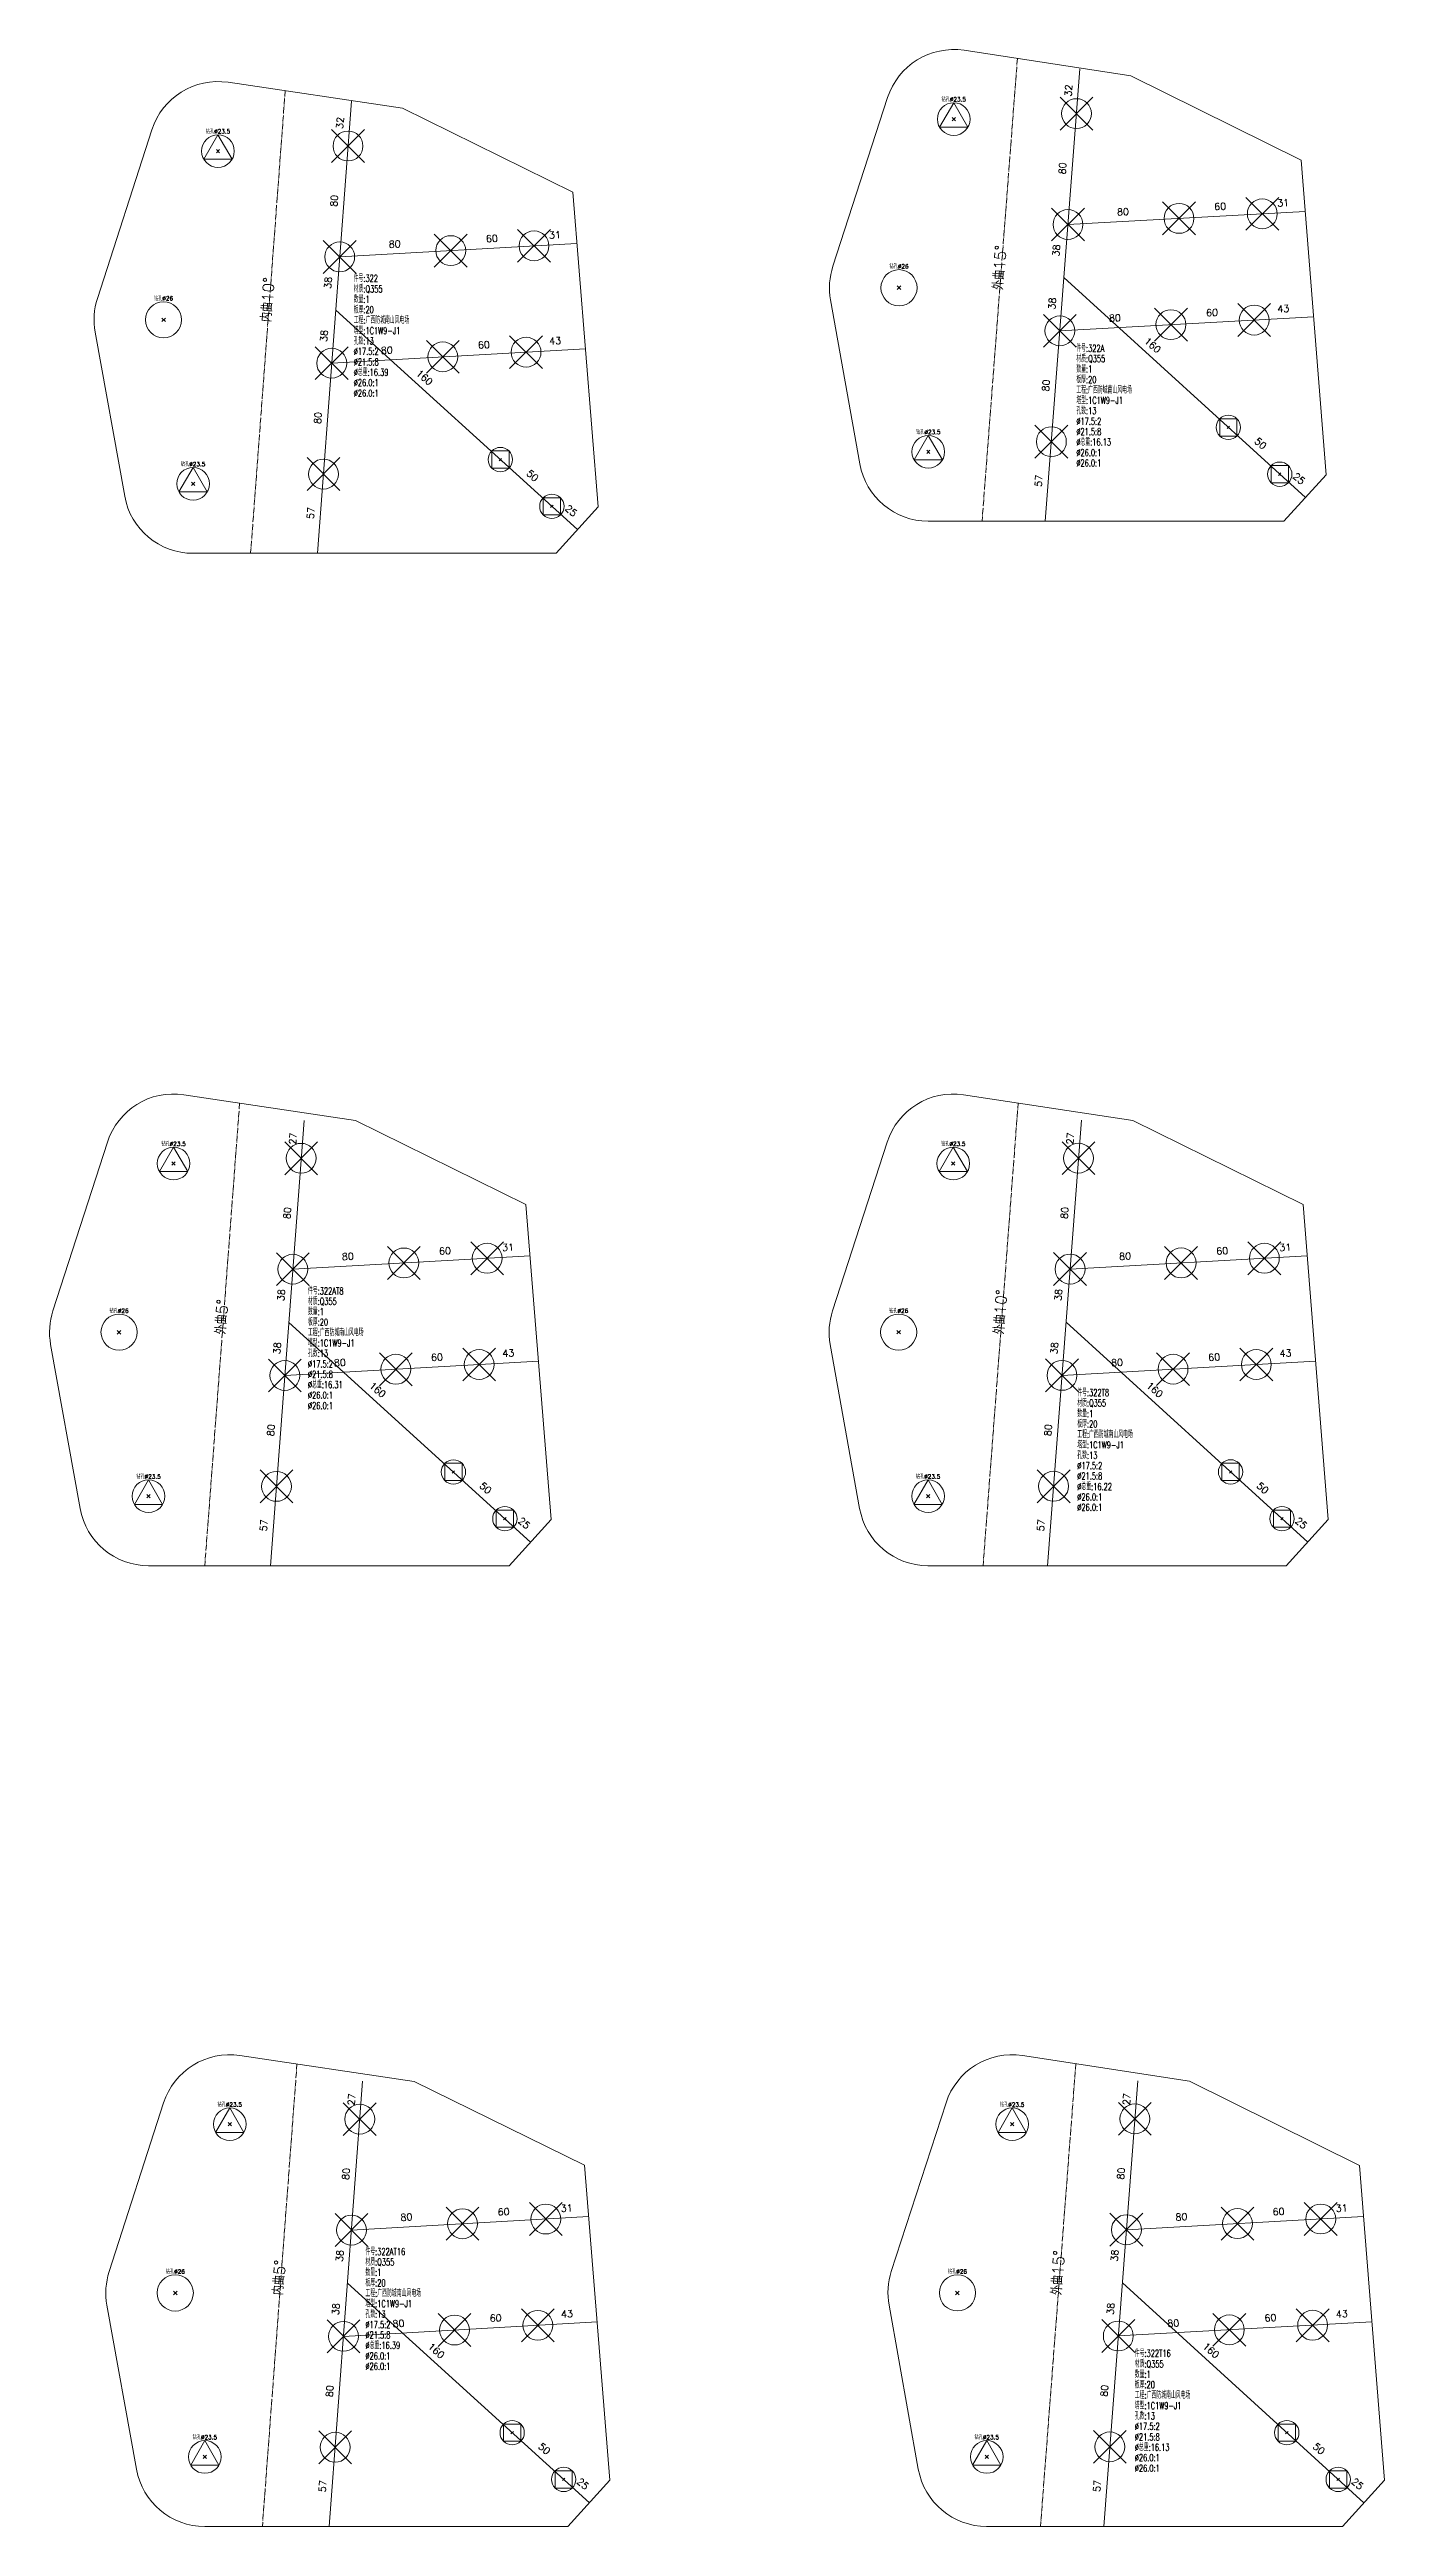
# Model space of a CAD drawing. Extents: x -105 to 10956, y -4548 to 9487.
# Drawn here: x 7327 to 8288, y 3554 to 5335 of the extents above; entities that cross this region are included whole.
import ezdxf
from ezdxf.enums import TextEntityAlignment as Align

# ---------------------------------------------------------------- set-up
doc = ezdxf.new("R2010")
doc.units = 0
doc.header["$MEASUREMENT"] = 0
doc.linetypes.add('制弯线', pattern=[5.9, 4, -0.5, 0.2, -0.5, 0.2, -0.5])
doc.layers.add('1', color=7, linetype='CONTINUOUS', lineweight=25)
doc.layers.add('2', color=7, linetype='CONTINUOUS', lineweight=25)
doc.styles.get("Standard").update_dxf_attribs({"font": 'simplex.shx', "width": 0.7, "height": 3, "bigfont": 'gbhzfs.shx'})

msp = doc.modelspace()

# ---------------------------------------------------------------- linework, layer by layer
at = {"layer": '1', "color": 7, "linetype": 'Continuous', "lineweight": 18}
for p, q in [((8105.21881, 5316.33798), (7985.19085, 5334.78186)), ((7581.16541, 5293.10457), (7455.85785, 5311.75712)), ((8227.65041, 5255.78708), (8105.21881, 5316.33798)), ((7703.68987, 5232.7418), (7581.16541, 5293.10457)), ((7930.19316, 5300.76644), (7890.83782, 5179.44763)), ((7400.91247, 5277.65727), (7361.74352, 5156.27815)), ((8245.5822, 5029.30948), (8227.65041, 5255.78708)), ((7721.96951, 5006.29201), (7703.68987, 5232.7418)), ((7889.17699, 5155.22748), (7910.25124, 5037.24355)), ((7360.1199, 5132.05548), (7381.37534, 5014.10406)), ((8215.29426, 4996.03544), (8245.5822, 5029.30948)), ((7691.73271, 4972.97149), (7721.96951, 5006.29201)), ((7959.39541, 4996.03544), (8215.29426, 4996.03544)), ((7430.58275, 4972.97149), (7691.73271, 4972.97149)), ((7547.49731, 4564.93454), (7423.94063, 4583.51883)), ((8106.65893, 4564.99094), (7984.85986, 4583.50577)), ((7669.99141, 4504.51021), (7547.49731, 4564.93454)), ((8229.12213, 4504.50399), (8106.65893, 4564.99094)), ((7368.97813, 4549.44659), (7329.74819, 4428.08717)), ((7929.87994, 4549.46164), (7890.58797, 4428.1223)), ((7688.15726, 4278.05126), (7669.99141, 4504.51021)), ((8247.1722, 4278.03579), (8229.12213, 4504.50399)), ((7328.11239, 4403.86532), (7349.30856, 4285.90323)), ((7888.93979, 4403.90128), (7910.07565, 4285.92837)), ((7657.90372, 4244.74593), (7688.15726, 4278.05126)), ((8216.90164, 4244.74593), (8247.1722, 4278.03579)), ((7398.49529, 4244.74593), (7657.90372, 4244.74593)), ((7959.24133, 4244.74593), (8216.90164, 4244.74593)), ((7589.62834, 3873.80184), (7464.32078, 3892.45439)), ((8147.25201, 3873.97129), (8027.22405, 3892.41517)), ((7712.1528, 3813.43907), (7589.62834, 3873.80184)), ((8269.6836, 3813.4204), (8147.25201, 3873.97129)), ((7409.3754, 3858.35454), (7370.20645, 3736.97543)), ((7972.22636, 3858.39976), (7932.87102, 3737.08095)), ((7730.43244, 3586.98928), (7712.1528, 3813.43907)), ((8287.6154, 3586.9428), (8269.6836, 3813.4204)), ((7368.58283, 3712.75275), (7389.83827, 3594.80133)), ((7931.21019, 3712.86079), (7952.28443, 3594.87687)), ((7700.19564, 3553.66876), (7730.43244, 3586.98928)), ((8257.32746, 3553.66876), (8287.6154, 3586.9428)), ((7439.04568, 3553.66876), (7700.19564, 3553.66876)), ((8001.4286, 3553.66876), (8257.32746, 3553.66876))]:
    msp.add_line(p, q, dxfattribs=at)
at = {"layer": '1', "color": 7, "linetype": 'Continuous', "lineweight": 13}
for p, q in [((7977.75331, 5297.08812), (7967.57781, 5279.46312)), ((7987.92881, 5279.46312), (7977.75331, 5297.08812)), ((8054.21618, 5277.41846), (8077.86618, 5301.06846)), ((8077.86618, 5277.41846), (8054.21618, 5301.06846)), ((7448.49626, 5274.05202), (7438.32076, 5256.42702)), ((7458.67176, 5256.42702), (7448.49626, 5274.05202)), ((7530.20444, 5254.12491), (7553.85444, 5277.77491)), ((7553.85444, 5254.12491), (7530.20444, 5277.77491)), ((7967.57781, 5279.46312), (7987.92881, 5279.46312)), ((7976.57831, 5284.16312), (7978.92831, 5286.51312)), ((7978.92831, 5284.16312), (7976.57831, 5286.51312)), ((7438.32076, 5256.42702), (7458.67176, 5256.42702)), ((7447.32126, 5261.12702), (7449.67126, 5263.47702)), ((7449.67126, 5261.12702), (7447.32126, 5263.47702)), ((8048.12248, 5197.65089), (8071.77248, 5221.30089)), ((8071.77248, 5197.65089), (8048.12248, 5221.30089)), ((8128.00093, 5202.05908), (8151.65093, 5225.70908)), ((8151.65093, 5202.05908), (8128.00093, 5225.70908)), ((8187.90978, 5205.36522), (8211.55978, 5229.01522)), ((8211.55978, 5205.36522), (8187.90978, 5229.01522)), ((7604.10486, 5178.87895), (7627.75486, 5202.52895)), ((7627.75486, 5178.87895), (7604.10486, 5202.52895)), ((7664.00856, 5182.27711), (7687.65856, 5205.92711)), ((7687.65856, 5182.27711), (7664.00856, 5205.92711)), ((7524.23327, 5174.34807), (7547.88327, 5197.99807)), ((7547.88327, 5174.34807), (7524.23327, 5197.99807)), ((7937.09795, 5162.71932), (7939.69795, 5165.31932)), ((7939.69795, 5162.71932), (7937.09795, 5165.31932)), ((8122.1616, 5125.6212), (8145.8116, 5149.2712)), ((8145.8116, 5125.6212), (8122.1616, 5149.2712)), ((8182.07044, 5128.92734), (8205.72044, 5152.57734)), ((8205.72044, 5128.92734), (8182.07044, 5152.57734)), ((7408.02731, 5139.6229), (7410.62731, 5142.2229)), ((7410.62731, 5139.6229), (7408.02731, 5142.2229)), ((8042.28314, 5121.213), (8065.93314, 5144.863)), ((8065.93314, 5121.213), (8042.28314, 5144.863)), ((7518.51135, 5097.9013), (7542.16135, 5121.5513)), ((7542.16135, 5097.9013), (7518.51135, 5121.5513)), ((7598.38294, 5102.43218), (7622.03294, 5126.08218)), ((7622.03294, 5102.43218), (7598.38294, 5126.08218)), ((7658.28664, 5105.83034), (7681.93664, 5129.48034)), ((7681.93664, 5105.83034), (7658.28664, 5129.48034)), ((8036.18945, 5041.44542), (8059.83945, 5065.09542)), ((8059.83945, 5041.44542), (8036.18945, 5065.09542)), ((8169.13794, 5057.34829), (8169.13794, 5069.72079)), ((8169.13794, 5069.72079), (8181.51044, 5069.72079)), ((8174.44919, 5062.65954), (8176.19919, 5064.40954)), ((8176.19919, 5062.65954), (8174.44919, 5064.40954)), ((8181.51044, 5069.72079), (8181.51044, 5057.34829)), ((7645.47276, 5034.22286), (7645.47276, 5046.59536)), ((7645.47276, 5046.59536), (7657.84526, 5046.59536)), ((7657.84526, 5046.59536), (7657.84526, 5034.22286)), ((7959.4722, 5057.78538), (7949.2967, 5040.16038)), ((7958.2972, 5044.86038), (7960.6472, 5047.21038)), ((7960.6472, 5044.86038), (7958.2972, 5047.21038)), ((7969.6477, 5040.16038), (7959.4722, 5057.78538)), ((8181.51044, 5057.34829), (8169.13794, 5057.34829)), ((7430.58275, 5034.72148), (7420.40725, 5017.09648)), ((7440.75825, 5017.09648), (7430.58275, 5034.72148)), ((7512.54019, 5018.12445), (7536.19019, 5041.77445)), ((7536.19019, 5018.12445), (7512.54019, 5041.77445)), ((7657.84526, 5034.22286), (7645.47276, 5034.22286)), ((7650.78401, 5039.53411), (7652.53401, 5041.28411)), ((7652.53401, 5039.53411), (7650.78401, 5041.28411)), ((7949.2967, 5040.16038), (7969.6477, 5040.16038)), ((8206.10499, 5023.68671), (8206.10499, 5036.05921)), ((8206.10499, 5036.05921), (8218.47749, 5036.05921)), ((8211.41624, 5028.99796), (8213.16624, 5030.74796)), ((8213.16624, 5028.99796), (8211.41624, 5030.74796)), ((8218.47749, 5036.05921), (8218.47749, 5023.68671)), ((7420.40725, 5017.09648), (7440.75825, 5017.09648)), ((7429.40775, 5021.79648), (7431.75775, 5024.14648)), ((7431.75775, 5021.79648), (7429.40775, 5024.14648)), ((7682.49147, 5000.6181), (7682.49147, 5012.9906)), ((7682.49147, 5012.9906), (7694.86397, 5012.9906)), ((7687.80272, 5005.92935), (7689.55272, 5007.67935)), ((7689.55272, 5005.92935), (7687.80272, 5007.67935)), ((7694.86397, 5012.9906), (7694.86397, 5000.6181)), ((8218.47749, 5023.68671), (8206.10499, 5023.68671)), ((7694.86397, 5000.6181), (7682.49147, 5000.6181)), ((7416.55418, 4545.81744), (7406.37868, 4528.19244)), ((7426.72968, 4528.19244), (7416.55418, 4545.81744)), ((7496.5227, 4525.97454), (7520.1727, 4549.62454)), ((7520.1727, 4525.97454), (7496.5227, 4549.62454)), ((7977.44813, 4545.80817), (7967.27263, 4528.18317)), ((7987.62363, 4528.18317), (7977.44813, 4545.80817)), ((8055.67045, 4526.05097), (8079.32045, 4549.70097)), ((8079.32045, 4526.05097), (8055.67045, 4549.70097)), ((7406.37868, 4528.19244), (7426.72968, 4528.19244)), ((7415.37918, 4532.89244), (7417.72918, 4535.24244)), ((7417.72918, 4532.89244), (7415.37918, 4535.24244)), ((7967.27263, 4528.18317), (7987.62363, 4528.18317)), ((7976.27313, 4532.88317), (7978.62313, 4535.23317)), ((7978.62313, 4532.88317), (7976.27313, 4535.23317)), ((7570.38529, 4450.69146), (7594.03529, 4474.34146)), ((7594.03529, 4450.69146), (7570.38529, 4474.34146)), ((7630.29069, 4454.05952), (7653.94069, 4477.70952)), ((7653.94069, 4454.05952), (7630.29069, 4477.70952)), ((8129.49455, 4450.73013), (8153.14455, 4474.38013)), ((8153.14455, 4450.73013), (8129.49455, 4474.38013)), ((8189.40167, 4454.06756), (8213.05167, 4477.71756)), ((8213.05167, 4454.06756), (8189.40167, 4477.71756)), ((7490.51143, 4446.20072), (7514.16143, 4469.85072)), ((7514.16143, 4446.20072), (7490.51143, 4469.85072)), ((8049.61841, 4446.28022), (8073.26841, 4469.93022)), ((8073.26841, 4446.28022), (8049.61841, 4469.93022)), ((7376.02424, 4411.40802), (7378.62424, 4414.00802)), ((7378.62424, 4411.40802), (7376.02424, 4414.00802)), ((7624.53036, 4377.61564), (7648.18036, 4401.26564)), ((7648.18036, 4377.61564), (7624.53036, 4401.26564)), ((7936.85616, 4411.41882), (7939.45616, 4414.01882)), ((7939.45616, 4411.41882), (7936.85616, 4414.01882)), ((8183.60225, 4377.62663), (8207.25225, 4401.27663)), ((8207.25225, 4377.62663), (8183.60225, 4401.27663)), ((7484.7511, 4369.75683), (7508.4011, 4393.40683)), ((7508.4011, 4369.75683), (7484.7511, 4393.40683)), ((7564.62496, 4374.24758), (7588.27496, 4397.89758)), ((7588.27496, 4374.24758), (7564.62496, 4397.89758)), ((8043.81899, 4369.8393), (8067.46899, 4393.4893)), ((8067.46899, 4369.8393), (8043.81899, 4393.4893)), ((8123.69514, 4374.2892), (8147.34514, 4397.9392)), ((8147.34514, 4374.2892), (8123.69514, 4397.9392)), ((7478.73985, 4289.983), (7502.38985, 4313.633)), ((7502.38985, 4289.983), (7478.73985, 4313.633)), ((7611.67767, 4306.01744), (7611.67767, 4318.38994)), ((7611.67767, 4318.38994), (7624.05017, 4318.38994)), ((7616.98892, 4311.32869), (7618.73892, 4313.07869)), ((7618.73892, 4311.32869), (7616.98892, 4313.07869)), ((7624.05017, 4318.38994), (7624.05017, 4306.01744)), ((8037.76696, 4290.06854), (8061.41696, 4313.71854)), ((8061.41696, 4290.06854), (8037.76696, 4313.71854)), ((8170.71008, 4306.0379), (8170.71008, 4318.4104)), ((8170.71008, 4318.4104), (8183.08258, 4318.4104)), ((8176.02133, 4311.34915), (8177.77133, 4313.09915)), ((8177.77133, 4311.34915), (8176.02133, 4313.09915)), ((8183.08258, 4318.4104), (8183.08258, 4306.0379)), ((7398.52043, 4306.49593), (7388.34493, 4288.87093)), ((7397.34543, 4293.57093), (7399.69543, 4295.92093)), ((7399.69543, 4293.57093), (7397.34543, 4295.92093)), ((7408.69593, 4288.87093), (7398.52043, 4306.49593)), ((7624.05017, 4306.01744), (7611.67767, 4306.01744)), ((7959.29201, 4306.49591), (7949.11651, 4288.87091)), ((7958.11701, 4293.57091), (7960.46701, 4295.92091)), ((7960.46701, 4293.57091), (7958.11701, 4295.92091)), ((7969.46751, 4288.87091), (7959.29201, 4306.49591)), ((8183.08258, 4306.0379), (8170.71008, 4306.0379)), ((7388.34493, 4288.87093), (7408.69593, 4288.87093)), ((7648.67948, 4272.39408), (7648.67948, 4284.76658)), ((7648.67948, 4284.76658), (7661.05198, 4284.76658)), ((7653.99073, 4277.70533), (7655.74073, 4279.45533)), ((7655.74073, 4277.70533), (7653.99073, 4279.45533)), ((7661.05198, 4284.76658), (7661.05198, 4272.39408)), ((7949.11651, 4288.87091), (7969.46751, 4288.87091)), ((8207.6947, 4272.39563), (8207.6947, 4284.76813)), ((8207.6947, 4284.76813), (8220.0672, 4284.76813)), ((8213.00595, 4277.70688), (8214.75595, 4279.45688)), ((8214.75595, 4277.70688), (8213.00595, 4279.45688)), ((8220.0672, 4284.76813), (8220.0672, 4272.39563)), ((7661.05198, 4272.39408), (7648.67948, 4272.39408)), ((8220.0672, 4272.39563), (8207.6947, 4272.39563)), ((7456.95919, 3854.74929), (7446.78369, 3837.12429)), ((7467.13469, 3837.12429), (7456.95919, 3854.74929)), ((7538.66737, 3834.82218), (7562.31737, 3858.47218)), ((7562.31737, 3834.82218), (7538.66737, 3858.47218)), ((8019.7865, 3854.72143), (8009.611, 3837.09643)), ((8029.962, 3837.09643), (8019.7865, 3854.72143)), ((8096.24938, 3835.05177), (8119.89938, 3858.70177)), ((8119.89938, 3835.05177), (8096.24938, 3858.70177)), ((7446.78369, 3837.12429), (7467.13469, 3837.12429)), ((7455.78419, 3841.82429), (7458.13419, 3844.17429)), ((7458.13419, 3841.82429), (7455.78419, 3844.17429)), ((8009.611, 3837.09643), (8029.962, 3837.09643)), ((8018.6115, 3841.79643), (8020.9615, 3844.14643)), ((8020.9615, 3841.79643), (8018.6115, 3844.14643)), ((7532.6962, 3755.04534), (7556.3462, 3778.69534)), ((7556.3462, 3755.04534), (7532.6962, 3778.69534)), ((7612.56779, 3759.57622), (7636.21779, 3783.22622)), ((7636.21779, 3759.57622), (7612.56779, 3783.22622)), ((7672.47149, 3762.97438), (7696.12149, 3786.62438)), ((7696.12149, 3762.97438), (7672.47149, 3786.62438)), ((8090.15567, 3755.2842), (8113.80567, 3778.9342)), ((8113.80567, 3755.2842), (8090.15567, 3778.9342)), ((8170.03413, 3759.69239), (8193.68413, 3783.34239)), ((8193.68413, 3759.69239), (8170.03413, 3783.34239)), ((8229.94298, 3762.99854), (8253.59298, 3786.64854)), ((8253.59298, 3762.99854), (8229.94298, 3786.64854)), ((7416.49024, 3720.32017), (7419.09024, 3722.92017)), ((7419.09024, 3720.32017), (7416.49024, 3722.92017)), ((7606.84587, 3683.12945), (7630.49587, 3706.77945)), ((7630.49587, 3683.12945), (7606.84587, 3706.77945)), ((7666.74957, 3686.52761), (7690.39957, 3710.17761)), ((7690.39957, 3686.52761), (7666.74957, 3710.17761)), ((7979.13115, 3720.35264), (7981.73115, 3722.95264)), ((7981.73115, 3720.35264), (7979.13115, 3722.95264)), ((8164.19479, 3683.25451), (8187.84479, 3706.90451)), ((8187.84479, 3683.25451), (8164.19479, 3706.90451)), ((8224.10364, 3686.56065), (8247.75364, 3710.21065)), ((8247.75364, 3686.56065), (8224.10364, 3710.21065)), ((7526.97428, 3678.59857), (7550.62428, 3702.24857)), ((7550.62428, 3678.59857), (7526.97428, 3702.24857)), ((8084.31634, 3678.84631), (8107.96634, 3702.49631)), ((8107.96634, 3678.84631), (8084.31634, 3702.49631)), ((7521.00312, 3598.82172), (7544.65312, 3622.47172)), ((7544.65312, 3598.82172), (7521.00312, 3622.47172)), ((7653.93569, 3614.92013), (7653.93569, 3627.29263)), ((7653.93569, 3627.29263), (7666.30819, 3627.29263)), ((7659.24694, 3620.23138), (7660.99694, 3621.98138)), ((7660.99694, 3620.23138), (7659.24694, 3621.98138)), ((7666.30819, 3627.29263), (7666.30819, 3614.92013)), ((8078.22264, 3599.07873), (8101.87264, 3622.72873)), ((8101.87264, 3599.07873), (8078.22264, 3622.72873)), ((8211.17114, 3614.98161), (8211.17114, 3627.35411)), ((8211.17114, 3627.35411), (8223.54364, 3627.35411)), ((8216.48239, 3620.29286), (8218.23239, 3622.04286)), ((8218.23239, 3620.29286), (8216.48239, 3622.04286)), ((8223.54364, 3627.35411), (8223.54364, 3614.98161)), ((7439.04568, 3615.41875), (7428.87018, 3597.79375)), ((7437.87068, 3602.49375), (7440.22068, 3604.84375)), ((7440.22068, 3602.49375), (7437.87068, 3604.84375)), ((7449.22118, 3597.79375), (7439.04568, 3615.41875)), ((7666.30819, 3614.92013), (7653.93569, 3614.92013)), ((8001.5054, 3615.4187), (7991.3299, 3597.7937)), ((8000.3304, 3602.4937), (8002.6804, 3604.8437)), ((8002.6804, 3602.4937), (8000.3304, 3604.8437)), ((8011.6809, 3597.7937), (8001.5054, 3615.4187)), ((8223.54364, 3614.98161), (8211.17114, 3614.98161)), ((7428.87018, 3597.79375), (7449.22118, 3597.79375)), ((7690.9544, 3581.31537), (7690.9544, 3593.68787)), ((7690.9544, 3593.68787), (7703.3269, 3593.68787)), ((7703.3269, 3581.31537), (7690.9544, 3581.31537)), ((7696.26565, 3586.62662), (7698.01565, 3588.37662)), ((7698.01565, 3586.62662), (7696.26565, 3588.37662)), ((7703.3269, 3593.68787), (7703.3269, 3581.31537)), ((7991.3299, 3597.7937), (8011.6809, 3597.7937)), ((8248.13819, 3581.32003), (8248.13819, 3593.69253)), ((8248.13819, 3593.69253), (8260.51069, 3593.69253)), ((8260.51069, 3581.32003), (8248.13819, 3581.32003)), ((8253.44944, 3586.63128), (8255.19944, 3588.38128)), ((8255.19944, 3586.63128), (8253.44944, 3588.38128)), ((8260.51069, 3593.69253), (8260.51069, 3581.32003))]:
    msp.add_line(p, q, dxfattribs=at)
for centre, radius in [((7977.75331, 5285.33812), 11.75), ((8066.04118, 5289.24346), 10.75), ((7448.49626, 5262.30202), 11.75), ((7542.02944, 5265.94991), 10.75), ((8139.82593, 5213.88408), 10.75), ((8199.73478, 5217.19022), 10.75), ((7675.83356, 5194.10211), 10.75), ((8059.94748, 5209.47589), 10.75), ((7536.05827, 5186.17307), 10.75), ((7615.92986, 5190.70395), 10.75), ((7938.39795, 5164.01932), 13), ((7409.32731, 5140.9229), 13), ((8193.89544, 5140.75234), 10.75), ((8054.10814, 5133.038), 10.75), ((8133.9866, 5137.4462), 10.75), ((7530.33635, 5109.7263), 10.75), ((7610.20794, 5114.25718), 10.75), ((7670.11164, 5117.65534), 10.75), ((8048.01445, 5053.27042), 10.75), ((8175.32419, 5063.53454), 8.75), ((7651.65901, 5040.40911), 8.75), ((7959.4722, 5046.03538), 11.75), ((7430.58275, 5022.97148), 11.75), ((7524.36519, 5029.94945), 10.75), ((8212.29124, 5029.87296), 8.75), ((7688.67772, 5006.80435), 8.75), ((7416.55418, 4534.06744), 11.75), ((7508.3477, 4537.79954), 10.75), ((7977.44813, 4534.05817), 11.75), ((8067.49545, 4537.87597), 10.75), ((7582.21029, 4462.51646), 10.75), ((7642.11569, 4465.88452), 10.75), ((8141.31955, 4462.55513), 10.75), ((8201.22667, 4465.89256), 10.75), ((7502.33643, 4458.02572), 10.75), ((8061.44341, 4458.10522), 10.75), ((7377.32424, 4412.70802), 13), ((7938.15616, 4412.71882), 13), ((7496.5761, 4381.58183), 10.75), ((7576.44996, 4386.07258), 10.75), ((7636.35536, 4389.44064), 10.75), ((8055.64399, 4381.6643), 10.75), ((8135.52014, 4386.1142), 10.75), ((8195.42725, 4389.45163), 10.75), ((7490.56485, 4301.808), 10.75), ((7617.86392, 4312.20369), 8.75), ((8049.59196, 4301.89354), 10.75), ((8176.89633, 4312.22415), 8.75), ((7398.52043, 4294.74593), 11.75), ((7959.29201, 4294.74591), 11.75), ((7654.86573, 4278.58033), 8.75), ((8213.88095, 4278.58188), 8.75), ((7456.95919, 3842.99929), 11.75), ((7550.49237, 3846.64718), 10.75), ((8019.7865, 3842.97143), 11.75), ((8108.07438, 3846.87677), 10.75), ((7544.5212, 3766.87034), 10.75), ((7624.39279, 3771.40122), 10.75), ((7684.29649, 3774.79938), 10.75), ((8101.98067, 3767.1092), 10.75), ((8181.85913, 3771.51739), 10.75), ((8241.76798, 3774.82354), 10.75), ((7417.79024, 3721.62017), 13), ((7980.43115, 3721.65264), 13), ((7678.57457, 3698.35261), 10.75), ((8235.92864, 3698.38565), 10.75), ((7538.79928, 3690.42357), 10.75), ((7618.67087, 3694.95445), 10.75), ((8096.14134, 3690.67131), 10.75), ((8176.01979, 3695.07951), 10.75), ((7532.82812, 3610.64672), 10.75), ((7660.12194, 3621.10638), 8.75), ((8090.04764, 3610.90373), 10.75), ((8217.35739, 3621.16786), 8.75), ((7439.04568, 3603.66875), 11.75), ((8001.5054, 3603.6687), 11.75), ((7697.14065, 3587.50162), 8.75), ((8254.32444, 3587.50628), 8.75)]:
    msp.add_circle(centre, radius, dxfattribs=at)
at = {"layer": '1', "color": 7, "linetype": 'Continuous', "lineweight": 18}
for centre, radius, start, end in [((7977.7533, 5285.33813), 50, 81.44544381, 162.0271458), ((7448.49625, 5262.30202), 50, 81.53345093, 162.11515132), ((7938.39796, 5164.01931), 50.00001, 162.02714405, 190.12734548), ((7409.32732, 5140.9229), 50.00001, 162.11515355, 190.21535107), ((7959.4722, 5046.03538), 50, 190.12734702, 269.91199617), ((7430.58275, 5022.97149), 50, 190.21535625, 269.9999991), ((7416.55419, 4534.06743), 50, 81.50466004, 162.08635707), ((7977.44813, 4534.05816), 50, 81.47536696, 162.05706512), ((7377.32424, 4412.70802), 49.99999, 162.08635578, 190.18656665), ((7938.15617, 4412.71882), 50.00001, 162.05706955, 190.15726708), ((7398.52042, 4294.74593), 50, 190.18656288, 269.97120766), ((7959.29201, 4294.74591), 50, 190.15726958, 269.94191772), ((7456.95918, 3842.9993), 50, 81.53345093, 162.11515132), ((8019.78649, 3842.97144), 50, 81.44544381, 162.0271458), ((7417.79025, 3721.62018), 50.00001, 162.11515355, 190.21535107), ((7980.43116, 3721.65263), 50.00001, 162.02714405, 190.12734548), ((7439.04568, 3603.66876), 50, 190.21535625, 269.9999991), ((8001.5054, 3603.6687), 50, 190.12734702, 269.91199617)]:
    msp.add_arc(centre, radius, start, end, dxfattribs=at)
at = {"layer": '2', "color": 190, "linetype": '制弯线', "lineweight": 13}
for p, q in [((8023.57033, 5328.88435), (7998.14295, 4996.03544)), ((7496.86686, 5305.65276), (7471.96621, 4972.97148)), ((7464.0775, 4577.4818), (7439.00462, 4244.74594)), ((8024.12135, 4577.53759), (7998.87314, 4244.74593)), ((7505.32979, 3886.35003), (7480.42914, 3553.66876)), ((8065.60352, 3886.51766), (8040.17614, 3553.66876))]:
    msp.add_line(p, q, dxfattribs=at)
at = {"layer": '2', "color": 9, "linetype": 'Continuous', "lineweight": 13}
for p, q in [((8068.50544, 5321.50119), (8043.64209, 4996.03544)), ((7544.44415, 5298.21138), (7520.10048, 4972.97149)), ((8059.94747, 5209.47589), (8230.57164, 5218.89199)), ((7536.05827, 5186.17307), (7706.66777, 5195.85124)), ((8057.02754, 5171.2535), (8230.77476, 5013.04217)), ((7533.19705, 5147.94624), (7707.18707, 4990.00197)), ((8054.10815, 5133.03806), (8236.57202, 5143.10754)), ((7530.33635, 5109.72636), (7712.78455, 5120.07609)), ((7510.40291, 4565.07392), (7486.26501, 4244.74593)), ((8069.56461, 4565.14929), (8045.25629, 4244.74593)), ((7502.33643, 4458.02572), (7672.95078, 4467.61816)), ((8061.44341, 4458.10523), (8232.06264, 4467.61043)), ((7499.45601, 4419.80033), (7673.36664, 4261.76866)), ((8058.54344, 4419.88131), (8232.37326, 4261.76075)), ((7496.57611, 4381.58189), (7679.02948, 4391.83994)), ((8055.644, 4381.66436), (8238.10259, 4391.82912)), ((7552.53388, 3873.92259), (7528.56341, 3553.66876)), ((8110.15778, 3874.14902), (8085.67529, 3553.66876)), ((7544.5212, 3766.87034), (7715.1307, 3776.54851)), ((8101.98067, 3767.10921), (8272.60484, 3776.52531)), ((7541.65998, 3728.64351), (7715.65, 3570.69925)), ((8099.06074, 3728.88681), (8272.80796, 3570.67549)), ((7538.79929, 3690.42363), (7721.24748, 3700.77336)), ((8096.14135, 3690.67137), (8278.60522, 3700.74085))]:
    msp.add_line(p, q, dxfattribs=at)

# ---------------------------------------------------------------- texts
at = {"layer": '1', "color": 7, "linetype": 'Continuous', "lineweight": 13}
for s, p in [('钻孔%%c23.5', (7977.75331, 5297.08812)), ('钻孔%%c23.5', (7448.49626, 5274.05202)), ('钻孔%%c26', (7938.39795, 5177.01932)), ('钻孔%%c26', (7409.32731, 5153.9229)), ('钻孔%%c23.5', (7959.4722, 5057.78538)), ('钻孔%%c23.5', (7430.58275, 5034.72148)), ('钻孔%%c23.5', (7416.55418, 4545.81744)), ('钻孔%%c23.5', (7977.44813, 4545.80817)), ('钻孔%%c26', (7377.32424, 4425.70802)), ('钻孔%%c26', (7938.15616, 4425.71882)), ('钻孔%%c23.5', (7398.52043, 4306.49593)), ('钻孔%%c23.5', (7959.29201, 4306.49591)), ('钻孔%%c23.5', (7456.95919, 3854.74929)), ('钻孔%%c23.5', (8019.7865, 3854.72143)), ('钻孔%%c26', (7417.79024, 3734.62017)), ('钻孔%%c26', (7980.43115, 3734.65264)), ('钻孔%%c23.5', (7439.04568, 3615.41875)), ('钻孔%%c23.5', (8001.5054, 3615.4187))]:
    msp.add_text(s, height=3, dxfattribs=at).set_placement(p, align=Align.BOTTOM_CENTER)
at = {"layer": '2', "color": 7, "linetype": 'Continuous', "lineweight": 13}
for s, rotation, p in [('32', 86, (8064.28202, 5305.60084)), ('32', 86, (7540.24516, 5282.30456)), ('80', 86, (8060.00304, 5249.58819)), ('80', 86, (7536.05222, 5226.2854)), ('80', 3, (8099.72139, 5214.67543)), ('60', 3, (8169.61505, 5218.53259)), ('31', 3, (8214.9879, 5221.03655)), ('31', 3, (7691.08076, 5197.97186)), ('80', 3, (7575.82415, 5191.43369)), ('60', 3, (7645.7118, 5195.39821)), ('38', 86, (8055.49622, 5190.59321)), ('38', 86, (7531.63603, 5167.28357)), ('38', 86, (8052.57656, 5152.37426)), ('43', 3, (8215.06843, 5144.92538)), ('38', 86, (7528.77507, 5129.06019)), ('80', 3, (8093.88206, 5138.23757)), ('60', 3, (8163.77571, 5142.09471)), ('80', 3, (7570.10224, 5114.98696)), ('60', 3, (7639.98988, 5118.95145)), ('43', 3, (7691.27819, 5121.8609)), ('160', 319, (8118.1957, 5119.61219)), ('160', 319, (7594.44445, 5096.39895)), ('80', 86, (8048.07001, 5093.38272)), ('80', 86, (7524.35914, 5070.06179)), ('50', 319, (8195.82754, 5048.92193)), ('50', 319, (7672.18479, 5025.828)), ('57', 86, (8042.83698, 5024.88144)), ('25', 319, (8223.55283, 5023.67574)), ('25', 319, (7699.94882, 5000.62444)), ('57', 86, (7519.2412, 5001.68439)), ('27', 86, (7506.38379, 4551.66216)), ('27', 86, (8065.53863, 4551.73958)), ('80', 86, (7502.35055, 4498.13805)), ('80', 86, (8061.47803, 4498.21755)), ('60', 3, (7611.99459, 4467.19576)), ('31', 3, (7657.36483, 4469.74661)), ('60', 3, (8171.10624, 4467.2192)), ('31', 3, (8216.47778, 4469.74685)), ('80', 3, (7542.10496, 4463.26636)), ('80', 3, (8101.21461, 4463.32553)), ('38', 86, (7497.9047, 4439.13844)), ('38', 86, (8057.00202, 4439.22022)), ('38', 86, (7495.02453, 4400.9165)), ('38', 86, (8054.10231, 4400.99976)), ('80', 3, (7536.34463, 4386.82251)), ('60', 3, (7606.23425, 4390.75188)), ('43', 3, (7657.52401, 4393.63556)), ('80', 3, (8095.4152, 4386.88464)), ('60', 3, (8165.30682, 4390.77827)), ('43', 3, (8216.59805, 4393.63573)), ('160', 319, (7560.6775, 4368.22227)), ('160', 319, (8119.73855, 4368.27196)), ('80', 86, (7490.57896, 4341.92034)), ('80', 86, (8049.62657, 4342.00587)), ('50', 319, (7638.38236, 4297.61227)), ('50', 319, (8197.40731, 4297.62224)), ('57', 86, (7485.42341, 4273.50239)), ('25', 319, (7666.13372, 4272.39475)), ('57', 86, (8044.43272, 4273.54669)), ('25', 319, (8225.14577, 4272.39054)), ('27', 86, (7548.5215, 3860.5088)), ('27', 86, (8106.12479, 3860.74141)), ('80', 86, (7544.51515, 3806.98268)), ('80', 86, (8102.03624, 3807.2215)), ('80', 3, (7584.28708, 3772.13096)), ('60', 3, (7654.17473, 3776.09548)), ('31', 3, (7699.54369, 3778.66913)), ('80', 3, (8141.75459, 3772.30874)), ('60', 3, (8211.64824, 3776.16591)), ('31', 3, (8257.0211, 3778.66986)), ('38', 86, (7540.09896, 3747.98084)), ('38', 86, (8097.52942, 3748.22652)), ('38', 86, (7537.238, 3709.75746)), ('60', 3, (7648.45281, 3699.64872)), ('43', 3, (7699.74112, 3702.55817)), ('38', 86, (8094.60976, 3710.00758)), ('60', 3, (8205.80891, 3699.72802)), ('43', 3, (8257.10162, 3702.55869)), ('80', 3, (7578.56517, 3695.68423)), ('80', 3, (8135.91526, 3695.87088)), ('160', 319, (7602.90738, 3677.09622)), ('160', 319, (8160.2289, 3677.2455)), ('80', 86, (7532.82206, 3650.75907)), ('80', 86, (8090.10321, 3651.01604)), ('50', 319, (7680.64772, 3606.52527)), ('50', 319, (8237.86074, 3606.55524)), ('57', 86, (7527.70413, 3582.38166)), ('25', 319, (7708.41175, 3581.32171)), ('57', 86, (8084.87018, 3582.51476)), ('25', 319, (8265.58603, 3581.30905))]:
    msp.add_text(s, height=5, rotation=rotation, dxfattribs=at).set_placement(p, align=Align.BOTTOM_CENTER)
for s, p in [('外曲15%%d', (8015.84211, 5162.07904)), ('内曲10%%d', (7489.40259, 5138.93892)), ('外曲10%%d', (8016.48292, 4410.76351)), ('外曲5%%d', (7456.52693, 4410.73816)), ('内曲5%%d', (7497.86552, 3719.6362)), ('外曲15%%d', (8057.87531, 3719.71235))]:
    msp.add_text(s, height=8, rotation=86, dxfattribs=at).set_placement(p, align=Align.BOTTOM_LEFT)
at = {"layer": '2', "color": 7, "linetype": 'Continuous', "lineweight": 13, "char_height": 5, "width": 500, "attachment_point": 1, "line_spacing_factor": 0.9}
for s, insert in [('件号:322\\P材质:Q355\\P数量:1\\P板厚:20\\P工程:广西防城南山风电场\\P塔型:1C1W9-J1\\P孔数:13\\P%%c17.5:2\\P%%c21.5:8\\P%%c总重:16.39\\P%%c26.0:1\\P%%c26.0:1', (7546.10175, 5173.17074)), ('件号:322A\\P材质:Q355\\P数量:1\\P板厚:20\\P工程:广西防城南山风电场\\P塔型:1C1W9-J1\\P孔数:13\\P%%c17.5:2\\P%%c21.5:8\\P%%c总重:16.13\\P%%c26.0:1\\P%%c26.0:1', (8065.94367, 5122.9713)), ('件号:322AT8\\P材质:Q355\\P数量:1\\P板厚:20\\P工程:广西防城南山风电场\\P塔型:1C1W9-J1\\P孔数:13\\P%%C17.5:2\\P%%C21.5:8\\P%%C总重:16.31\\P%%C26.0:1\\P%%C26.0:1', (7513.19417, 4444.94085)), ('件号:322T8\\P材质:Q355\\P数量:1\\P板厚:20\\P工程:广西防城南山风电场\\P塔型:1C1W9-J1\\P孔数:13\\P%%C17.5:2\\P%%C21.5:8\\P%%C总重:16.22\\P%%C26.0:1\\P%%C26.0:1', (8066.61768, 4371.68639)), ('件号:322AT16\\P材质:Q355\\P数量:1\\P板厚:20\\P工程:广西防城南山风电场\\P塔型:1C1W9-J1\\P孔数:13\\P%%C17.5:2\\P%%C21.5:8\\P%%C总重:16.39\\P%%C26.0:1\\P%%C26.0:1', (7554.56468, 3753.86801)), ('件号:322T16\\P材质:Q355\\P数量:1\\P板厚:20\\P工程:广西防城南山风电场\\P塔型:1C1W9-J1\\P孔数:13\\P%%C17.5:2\\P%%C21.5:8\\P%%C总重:16.13\\P%%C26.0:1\\P%%C26.0:1', (8107.97687, 3680.60461))]:
    msp.add_mtext(s, dxfattribs=dict(at, insert=insert))

doc.saveas('drawing.dxf')
